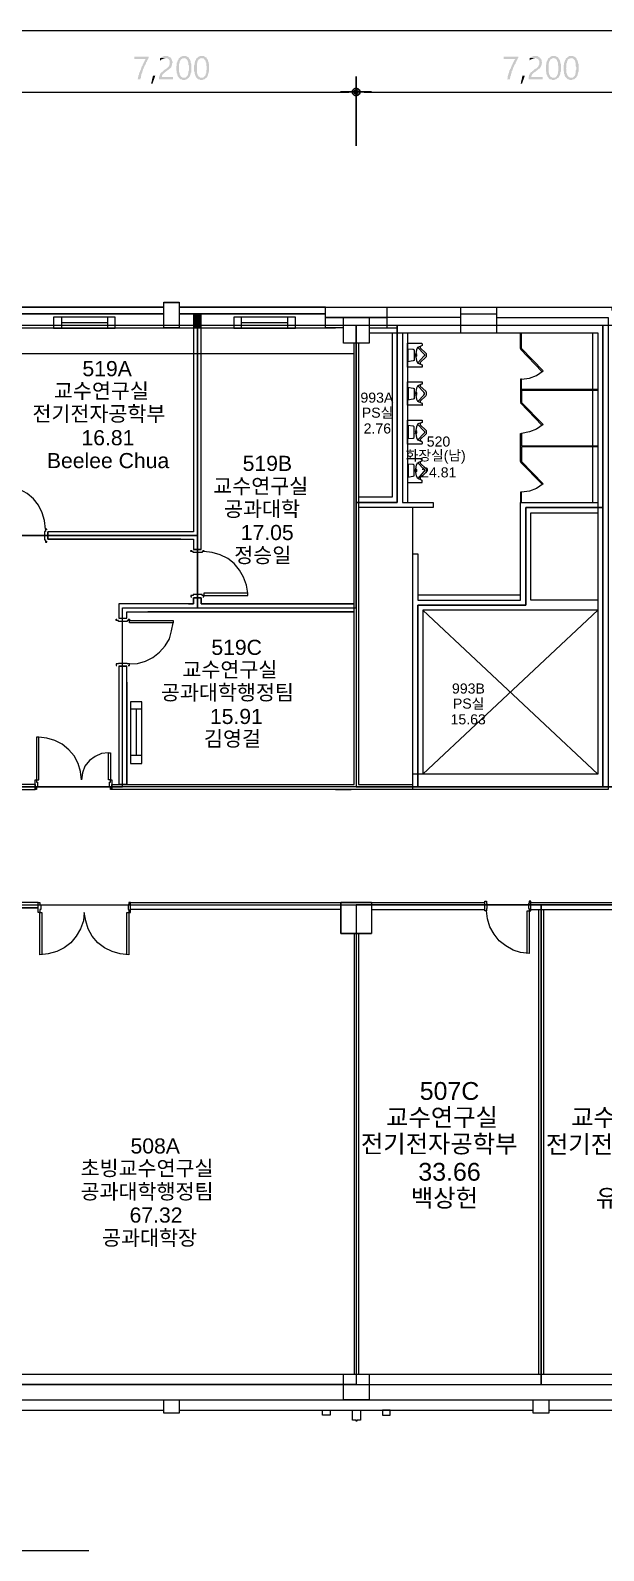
# Model space of a CAD drawing. Header units: millimetres. Extents: x -750 to 90970, y 12592 to 66109.
# Drawn here: x 55323 to 66490, y 13575 to 43213 of the extents above; entities that cross this region are included whole.
import ezdxf

# ---------------------------------------------------------------- set-up
doc = ezdxf.new("R2010")
doc.units = ezdxf.units.MM
for name, color, linetype in [('PDF_문자', 7, 'Continuous'), ('PDF_솔리드 채우기', 7, 'Continuous'), ('PDF_형상', 7, 'Continuous')]:
    doc.layers.add(name, color=color, linetype=linetype)
doc.styles.add('PDF 맑은고딕', font='Arial.ttf')

msp = doc.modelspace()

# ---------------------------------------------------------------- hatches: boundary and pattern name
at = {"layer": 'PDF_솔리드 채우기', "transparency": 33554559}
for points in [[(57628, 42703), (57346, 42703), (57346, 42658), (57574, 42658), (57574, 42658), (57565, 42648), (57555, 42639), (57546, 42621), (57546, 42612), (57537, 42603), (57528, 42585), (57528, 42576), (57519, 42567), (57519, 42557), (57510, 42548), (57510, 42530), (57501, 42521), (57492, 42512), (57492, 42503), (57492, 42503), (57483, 42485), (57483, 42476), (57474, 42466), (57474, 42448), (57464, 42439), (57464, 42430), (57455, 42412), (57455, 42403), (57446, 42394), (57446, 42385), (57437, 42366), (57437, 42366), (57437, 42348), (57428, 42339), (57428, 42330), (57428, 42312), (57419, 42303), (57419, 42293), (57419, 42275), (57410, 42266), (57410, 42257), (57464, 42257), (57464, 42266), (57464, 42275), (57474, 42284), (57474, 42293), (57474, 42303), (57474, 42321), (57483, 42330), (57483, 42339), (57483, 42357), (57492, 42366), (57492, 42375), (57501, 42394), (57501, 42403), (57510, 42421), (57510, 42430), (57519, 42439), (57519, 42448), (57519, 42457), (57528, 42466), (57528, 42485), (57537, 42494), (57537, 42503), (57546, 42512), (57546, 42521), (57555, 42539), (57565, 42548), (57565, 42557), (57574, 42567), (57574, 42585), (57583, 42594), (57592, 42603), (57592, 42612), (57601, 42630), (57610, 42639), (57610, 42648), (57619, 42667), (57628, 42676)], [(57965, 42712), (57956, 42712), (57947, 42712), (57929, 42712), (57920, 42712), (57910, 42703), (57901, 42703), (57883, 42694), (57874, 42694), (57865, 42685), (57856, 42676), (57956, 42676), (57965, 42676), (57974, 42667), (57992, 42667), (58001, 42658), (58011, 42658), (58020, 42648), (58020, 42639), (58029, 42630), (58038, 42621), (58038, 42612), (58038, 42603), (58038, 42585), (58038, 42576), (58038, 42557), (58038, 42548), (58029, 42539), (58029, 42530), (58020, 42521), (58020, 42512), (58011, 42503), (58001, 42494), (57992, 42485), (57983, 42476), (57974, 42466), (57965, 42466), (57956, 42457), (57938, 42448), (57929, 42439), (57920, 42430), (57910, 42421), (57901, 42412), (57892, 42403), (57883, 42403), (57874, 42394), (57865, 42385), (57856, 42375), (57847, 42357), (57847, 42348), (57838, 42339), (57838, 42339), (57838, 42330), (57838, 42321), (57828, 42303), (57828, 42293), (57828, 42275), (57828, 42257), (58102, 42257), (58102, 42303), (57883, 42303), (57883, 42303), (57883, 42321), (57883, 42330), (57892, 42339), (57892, 42348), (57901, 42357), (57910, 42366), (57920, 42375), (57920, 42375), (57929, 42385), (57938, 42385), (57938, 42394), (57956, 42403), (57965, 42412), (57974, 42421), (57992, 42430), (58001, 42439), (58011, 42448), (58020, 42457), (58029, 42466), (58038, 42466), (58047, 42476), (58056, 42485), (58065, 42494), (58065, 42503), (58065, 42503), (58074, 42521), (58074, 42530), (58083, 42539), (58083, 42548), (58083, 42567), (58092, 42576), (58092, 42594), (58092, 42594), (58092, 42603), (58083, 42621), (58083, 42630), (58083, 42639), (58074, 42648), (58065, 42658), (58065, 42667), (58056, 42676), (58056, 42685), (58047, 42685), (58029, 42694), (58020, 42703), (58011, 42703), (58001, 42712), (57983, 42712), (57974, 42712)], [(58320, 42712), (58320, 42712), (58302, 42712), (58293, 42712), (58284, 42712), (58265, 42703), (58256, 42703), (58247, 42694), (58238, 42685), (58229, 42676), (58220, 42676), (58320, 42676), (58320, 42676), (58329, 42667), (58329, 42667), (58338, 42667), (58347, 42667), (58356, 42658), (58366, 42658), (58366, 42648), (58375, 42639), (58375, 42639), (58384, 42630), (58384, 42621), (58393, 42603), (58393, 42594), (58402, 42585), (58402, 42576), (58402, 42557), (58402, 42539), (58411, 42530), (58411, 42512), (58411, 42494), (58411, 42476), (58411, 42466), (58411, 42448), (58411, 42430), (58402, 42412), (58402, 42403), (58402, 42385), (58402, 42375), (58393, 42366), (58393, 42348), (58384, 42339), (58384, 42330), (58375, 42321), (58375, 42321), (58366, 42312), (58356, 42303), (58356, 42303), (58347, 42293), (58338, 42293), (58329, 42293), (58320, 42293), (58311, 42293), (58402, 42284), (58411, 42293), (58420, 42312), (58420, 42312), (58429, 42321), (58429, 42330), (58438, 42339), (58438, 42348), (58447, 42366), (58447, 42375), (58447, 42385), (58457, 42394), (58457, 42412), (58457, 42421), (58457, 42439), (58457, 42448), (58457, 42466), (58457, 42485), (58457, 42494), (58457, 42512), (58457, 42530), (58457, 42548), (58457, 42557), (58447, 42576), (58447, 42585), (58447, 42594), (58447, 42612), (58438, 42621), (58438, 42630), (58429, 42639), (58429, 42648), (58420, 42658), (58411, 42667), (58411, 42676), (58402, 42685), (58393, 42685), (58393, 42694), (58384, 42694), (58375, 42703), (58366, 42703), (58356, 42712), (58347, 42712), (58338, 42712), (58329, 42712)], [(58666, 42712), (58657, 42712), (58648, 42712), (58639, 42712), (58620, 42712), (58611, 42703), (58602, 42703), (58593, 42694), (58584, 42685), (58575, 42676), (58566, 42676), (58657, 42676), (58657, 42676), (58666, 42667), (58675, 42667), (58684, 42667), (58693, 42667), (58702, 42658), (58702, 42658), (58711, 42648), (58721, 42639), (58721, 42639), (58730, 42630), (58730, 42621), (58739, 42603), (58739, 42594), (58748, 42585), (58748, 42576), (58748, 42557), (58748, 42539), (58748, 42530), (58757, 42512), (58757, 42494), (58757, 42476), (58757, 42466), (58757, 42448), (58748, 42430), (58748, 42412), (58748, 42403), (58748, 42385), (58748, 42375), (58739, 42366), (58739, 42348), (58730, 42339), (58730, 42330), (58721, 42321), (58721, 42321), (58711, 42312), (58702, 42303), (58702, 42303), (58693, 42293), (58684, 42293), (58675, 42293), (58666, 42293), (58657, 42293), (58748, 42284), (58757, 42293), (58766, 42312), (58766, 42312), (58775, 42321), (58775, 42330), (58784, 42339), (58784, 42348), (58784, 42366), (58793, 42375), (58793, 42385), (58793, 42394), (58802, 42412), (58802, 42421), (58802, 42439), (58802, 42448), (58802, 42466), (58802, 42485), (58802, 42494), (58802, 42512), (58802, 42530), (58802, 42548), (58802, 42557), (58793, 42576), (58793, 42585), (58793, 42594), (58784, 42612), (58784, 42621), (58784, 42630), (58775, 42639), (58775, 42648), (58766, 42658), (58757, 42667), (58757, 42676), (58748, 42685), (58739, 42685), (58730, 42694), (58730, 42694), (58721, 42703), (58711, 42703), (58702, 42712), (58693, 42712), (58684, 42712), (58675, 42712)], [(64828, 42703), (64546, 42703), (64546, 42658), (64774, 42658), (64774, 42658), (64765, 42648), (64755, 42639), (64746, 42621), (64746, 42612), (64737, 42603), (64728, 42585), (64728, 42576), (64719, 42567), (64719, 42557), (64710, 42548), (64701, 42530), (64701, 42521), (64692, 42512), (64692, 42503), (64692, 42503), (64683, 42485), (64683, 42476), (64674, 42466), (64664, 42448), (64664, 42439), (64655, 42430), (64655, 42412), (64646, 42403), (64646, 42394), (64646, 42385), (64637, 42366), (64637, 42366), (64637, 42348), (64628, 42339), (64628, 42330), (64619, 42312), (64619, 42303), (64619, 42293), (64619, 42275), (64610, 42266), (64610, 42257), (64664, 42257), (64664, 42266), (64664, 42275), (64664, 42284), (64674, 42293), (64674, 42303), (64674, 42321), (64683, 42330), (64683, 42339), (64683, 42357), (64692, 42366), (64692, 42375), (64701, 42394), (64701, 42403), (64701, 42421), (64710, 42430), (64719, 42439), (64719, 42448), (64719, 42457), (64728, 42466), (64728, 42485), (64737, 42494), (64737, 42503), (64746, 42512), (64746, 42521), (64755, 42539), (64755, 42548), (64765, 42557), (64774, 42567), (64774, 42585), (64783, 42594), (64792, 42603), (64792, 42612), (64801, 42630), (64810, 42639), (64810, 42648), (64819, 42667), (64828, 42676)], [(65156, 42712), (65156, 42712), (65147, 42712), (65129, 42712), (65120, 42712), (65110, 42703), (65092, 42703), (65083, 42694), (65074, 42694), (65065, 42685), (65056, 42676), (65156, 42676), (65165, 42676), (65174, 42667), (65183, 42667), (65201, 42658), (65211, 42658), (65220, 42648), (65220, 42639), (65229, 42630), (65238, 42621), (65238, 42612), (65238, 42603), (65238, 42585), (65238, 42576), (65238, 42557), (65238, 42548), (65229, 42539), (65229, 42530), (65220, 42521), (65220, 42512), (65211, 42503), (65201, 42494), (65192, 42485), (65183, 42476), (65174, 42466), (65165, 42466), (65147, 42457), (65138, 42448), (65129, 42439), (65120, 42430), (65110, 42421), (65092, 42412), (65092, 42403), (65083, 42403), (65074, 42394), (65065, 42385), (65056, 42375), (65047, 42357), (65047, 42348), (65038, 42339), (65038, 42339), (65038, 42330), (65038, 42321), (65028, 42303), (65028, 42293), (65028, 42275), (65028, 42257), (65302, 42257), (65302, 42303), (65083, 42303), (65083, 42303), (65083, 42321), (65083, 42330), (65092, 42339), (65092, 42348), (65101, 42357), (65110, 42366), (65120, 42375), (65120, 42375), (65129, 42385), (65129, 42385), (65138, 42394), (65156, 42403), (65165, 42412), (65174, 42421), (65192, 42430), (65201, 42439), (65211, 42448), (65220, 42457), (65229, 42466), (65238, 42466), (65247, 42476), (65256, 42485), (65256, 42494), (65265, 42503), (65265, 42503), (65274, 42521), (65274, 42530), (65283, 42539), (65283, 42548), (65283, 42567), (65292, 42576), (65292, 42594), (65292, 42594), (65283, 42603), (65283, 42621), (65283, 42630), (65283, 42639), (65274, 42648), (65265, 42658), (65265, 42667), (65256, 42676), (65247, 42685), (65238, 42685), (65229, 42694), (65220, 42703), (65211, 42703), (65201, 42712), (65183, 42712), (65174, 42712)], [(65520, 42712), (65520, 42712), (65502, 42712), (65493, 42712), (65484, 42712), (65465, 42703), (65456, 42703), (65447, 42694), (65438, 42685), (65429, 42676), (65420, 42676), (65511, 42676), (65520, 42676), (65520, 42667), (65529, 42667), (65538, 42667), (65547, 42667), (65556, 42658), (65566, 42658), (65566, 42648), (65575, 42639), (65575, 42639), (65584, 42630), (65584, 42621), (65593, 42603), (65593, 42594), (65602, 42585), (65602, 42576), (65602, 42557), (65602, 42539), (65602, 42530), (65611, 42512), (65611, 42494), (65611, 42476), (65611, 42466), (65611, 42448), (65611, 42430), (65602, 42412), (65602, 42403), (65602, 42385), (65602, 42375), (65593, 42366), (65593, 42348), (65584, 42339), (65584, 42330), (65575, 42321), (65575, 42321), (65566, 42312), (65556, 42303), (65556, 42303), (65547, 42293), (65538, 42293), (65529, 42293), (65520, 42293), (65511, 42293), (65602, 42284), (65611, 42293), (65620, 42312), (65620, 42312), (65629, 42321), (65629, 42330), (65638, 42339), (65638, 42348), (65647, 42366), (65647, 42375), (65647, 42385), (65647, 42394), (65657, 42412), (65657, 42421), (65657, 42439), (65657, 42448), (65657, 42466), (65657, 42485), (65657, 42494), (65657, 42512), (65657, 42530), (65657, 42548), (65657, 42557), (65647, 42576), (65647, 42585), (65647, 42594), (65638, 42612), (65638, 42621), (65638, 42630), (65629, 42639), (65629, 42648), (65620, 42658), (65611, 42667), (65611, 42676), (65602, 42685), (65593, 42685), (65593, 42694), (65584, 42694), (65575, 42703), (65566, 42703), (65556, 42712), (65547, 42712), (65538, 42712), (65529, 42712)], [(65866, 42712), (65857, 42712), (65848, 42712), (65839, 42712), (65820, 42712), (65811, 42703), (65802, 42703), (65793, 42694), (65784, 42685), (65775, 42676), (65766, 42676), (65857, 42676), (65857, 42676), (65866, 42667), (65875, 42667), (65884, 42667), (65893, 42667), (65902, 42658), (65902, 42658), (65911, 42648), (65921, 42639), (65921, 42639), (65930, 42630), (65930, 42621), (65939, 42603), (65939, 42594), (65939, 42585), (65948, 42576), (65948, 42557), (65948, 42539), (65948, 42530), (65948, 42512), (65957, 42494), (65957, 42476), (65957, 42466), (65957, 42448), (65948, 42430), (65948, 42412), (65948, 42403), (65948, 42385), (65939, 42375), (65939, 42366), (65939, 42348), (65930, 42339), (65930, 42330), (65921, 42321), (65921, 42321), (65911, 42312), (65902, 42303), (65902, 42303), (65893, 42293), (65884, 42293), (65875, 42293), (65866, 42293), (65857, 42293), (65948, 42284), (65957, 42293), (65966, 42312), (65966, 42312), (65975, 42321), (65975, 42330), (65984, 42339), (65984, 42348), (65984, 42366), (65993, 42375), (65993, 42385), (65993, 42394), (66002, 42412), (66002, 42421), (66002, 42439), (66002, 42448), (66002, 42466), (66002, 42485), (66002, 42494), (66002, 42512), (66002, 42530), (66002, 42548), (66002, 42557), (65993, 42576), (65993, 42585), (65993, 42594), (65984, 42612), (65984, 42621), (65975, 42630), (65975, 42639), (65966, 42648), (65966, 42658), (65957, 42667), (65957, 42676), (65948, 42685), (65939, 42685), (65930, 42694), (65930, 42694), (65921, 42703), (65911, 42703), (65902, 42712), (65893, 42712), (65884, 42712), (65875, 42712)], [(57856, 42676), (57847, 42667), (57847, 42621), (57847, 42621), (57856, 42630), (57865, 42639), (57874, 42648), (57892, 42648), (57901, 42658), (57910, 42658), (57920, 42667), (57929, 42667), (57947, 42667), (57956, 42676)], [(58220, 42676), (58211, 42667), (58211, 42648), (58202, 42648), (58202, 42639), (58193, 42630), (58193, 42621), (58193, 42612), (58183, 42603), (58183, 42594), (58174, 42585), (58174, 42567), (58174, 42557), (58174, 42548), (58174, 42530), (58165, 42512), (58165, 42503), (58165, 42485), (58165, 42476), (58165, 42457), (58165, 42448), (58165, 42430), (58174, 42421), (58174, 42403), (58174, 42394), (58174, 42375), (58183, 42366), (58183, 42357), (58183, 42348), (58193, 42330), (58193, 42321), (58202, 42312), (58202, 42303), (58211, 42303), (58211, 42293), (58220, 42284), (58229, 42275), (58238, 42266), (58247, 42257), (58256, 42257), (58275, 42257), (58284, 42248), (58293, 42248), (58311, 42248), (58311, 42248), (58320, 42248), (58338, 42248), (58347, 42257), (58356, 42257), (58366, 42257), (58375, 42266), (58384, 42275), (58393, 42284), (58402, 42284), (58311, 42293), (58311, 42293), (58302, 42293), (58293, 42293), (58284, 42293), (58275, 42303), (58265, 42303), (58265, 42312), (58256, 42312), (58247, 42321), (58247, 42330), (58238, 42339), (58238, 42348), (58229, 42357), (58229, 42366), (58229, 42385), (58220, 42394), (58220, 42412), (58220, 42421), (58220, 42439), (58220, 42457), (58220, 42476), (58220, 42485), (58220, 42503), (58220, 42521), (58220, 42530), (58220, 42548), (58220, 42567), (58229, 42576), (58229, 42585), (58229, 42603), (58238, 42612), (58238, 42621), (58247, 42630), (58247, 42639), (58256, 42648), (58265, 42648), (58265, 42658), (58275, 42658), (58284, 42667), (58293, 42667), (58302, 42667), (58311, 42667), (58320, 42676)], [(58566, 42676), (58557, 42667), (58548, 42648), (58548, 42648), (58548, 42639), (58538, 42630), (58538, 42621), (58529, 42612), (58529, 42603), (58529, 42594), (58520, 42585), (58520, 42567), (58520, 42557), (58520, 42548), (58511, 42530), (58511, 42512), (58511, 42503), (58511, 42485), (58511, 42476), (58511, 42457), (58511, 42448), (58511, 42430), (58511, 42421), (58520, 42403), (58520, 42394), (58520, 42375), (58520, 42366), (58529, 42357), (58529, 42348), (58538, 42330), (58538, 42321), (58548, 42312), (58548, 42303), (58548, 42303), (58557, 42293), (58566, 42284), (58575, 42275), (58584, 42266), (58593, 42257), (58602, 42257), (58620, 42257), (58630, 42248), (58639, 42248), (58657, 42248), (58657, 42248), (58666, 42248), (58675, 42248), (58693, 42257), (58702, 42257), (58711, 42257), (58721, 42266), (58730, 42275), (58739, 42284), (58748, 42284), (58657, 42293), (58657, 42293), (58648, 42293), (58639, 42293), (58630, 42293), (58620, 42303), (58611, 42303), (58611, 42312), (58602, 42312), (58593, 42321), (58593, 42330), (58584, 42339), (58584, 42348), (58575, 42357), (58575, 42366), (58566, 42385), (58566, 42394), (58566, 42412), (58566, 42421), (58566, 42439), (58566, 42457), (58566, 42476), (58566, 42485), (58566, 42503), (58566, 42521), (58566, 42530), (58566, 42548), (58566, 42567), (58575, 42576), (58575, 42585), (58575, 42603), (58584, 42612), (58584, 42621), (58593, 42630), (58593, 42639), (58602, 42648), (58611, 42648), (58611, 42658), (58620, 42658), (58630, 42667), (58639, 42667), (58648, 42667), (58648, 42667), (58657, 42676)], [(65056, 42676), (65047, 42667), (65047, 42621), (65047, 42621), (65056, 42630), (65065, 42639), (65074, 42648), (65083, 42648), (65101, 42658), (65110, 42658), (65120, 42667), (65129, 42667), (65138, 42667), (65156, 42676)], [(65420, 42676), (65411, 42667), (65402, 42648), (65402, 42648), (65402, 42639), (65393, 42630), (65393, 42621), (65383, 42612), (65383, 42603), (65383, 42594), (65374, 42585), (65374, 42567), (65374, 42557), (65374, 42548), (65365, 42530), (65365, 42512), (65365, 42503), (65365, 42485), (65365, 42476), (65365, 42457), (65365, 42448), (65365, 42430), (65365, 42421), (65374, 42403), (65374, 42394), (65374, 42375), (65374, 42366), (65383, 42357), (65383, 42348), (65393, 42330), (65393, 42321), (65402, 42312), (65402, 42303), (65411, 42303), (65411, 42293), (65420, 42284), (65429, 42275), (65438, 42266), (65447, 42257), (65456, 42257), (65475, 42257), (65484, 42248), (65493, 42248), (65511, 42248), (65511, 42248), (65520, 42248), (65529, 42248), (65547, 42257), (65556, 42257), (65566, 42257), (65575, 42266), (65584, 42275), (65593, 42284), (65602, 42284), (65511, 42293), (65511, 42293), (65502, 42293), (65493, 42293), (65484, 42293), (65475, 42303), (65465, 42303), (65465, 42312), (65456, 42312), (65447, 42321), (65447, 42330), (65438, 42339), (65438, 42348), (65429, 42357), (65429, 42366), (65429, 42385), (65420, 42394), (65420, 42412), (65420, 42421), (65420, 42439), (65420, 42457), (65420, 42476), (65420, 42485), (65420, 42503), (65420, 42521), (65420, 42530), (65420, 42548), (65420, 42567), (65429, 42576), (65429, 42585), (65429, 42603), (65438, 42612), (65438, 42621), (65447, 42630), (65447, 42639), (65456, 42648), (65465, 42648), (65465, 42658), (65475, 42658), (65484, 42667), (65493, 42667), (65502, 42667), (65502, 42667), (65511, 42676)], [(65766, 42676), (65757, 42667), (65748, 42648), (65748, 42648), (65748, 42639), (65738, 42630), (65738, 42621), (65729, 42612), (65729, 42603), (65729, 42594), (65720, 42585), (65720, 42567), (65720, 42557), (65720, 42548), (65711, 42530), (65711, 42512), (65711, 42503), (65711, 42485), (65711, 42476), (65711, 42457), (65711, 42448), (65711, 42430), (65711, 42421), (65720, 42403), (65720, 42394), (65720, 42375), (65720, 42366), (65729, 42357), (65729, 42348), (65729, 42330), (65738, 42321), (65738, 42312), (65748, 42303), (65748, 42303), (65757, 42293), (65766, 42284), (65775, 42275), (65784, 42266), (65793, 42257), (65802, 42257), (65811, 42257), (65830, 42248), (65839, 42248), (65857, 42248), (65857, 42248), (65866, 42248), (65875, 42248), (65893, 42257), (65902, 42257), (65911, 42257), (65921, 42266), (65930, 42275), (65939, 42284), (65948, 42284), (65857, 42293), (65857, 42293), (65848, 42293), (65839, 42293), (65830, 42293), (65820, 42303), (65811, 42303), (65802, 42312), (65802, 42312), (65793, 42321), (65793, 42330), (65784, 42339), (65784, 42348), (65775, 42357), (65775, 42366), (65766, 42385), (65766, 42394), (65766, 42412), (65766, 42421), (65766, 42439), (65766, 42457), (65757, 42476), (65766, 42485), (65766, 42503), (65766, 42521), (65766, 42530), (65766, 42548), (65766, 42567), (65775, 42576), (65775, 42585), (65775, 42603), (65784, 42612), (65784, 42621), (65793, 42630), (65793, 42639), (65802, 42648), (65802, 42648), (65811, 42658), (65820, 42658), (65830, 42667), (65839, 42667), (65839, 42667), (65848, 42667), (65857, 42676)]]:
    msp.add_hatch(color=256, dxfattribs=at).paths.add_polyline_path(points)

# ---------------------------------------------------------------- linework, layer by layer
at = {"layer": 'PDF_솔리드 채우기', "lineweight": 5, "transparency": 33554559}
for points in [[(57756, 42330), (57701, 42175), (57710, 42330), (57674, 42175)], [(64956, 42330), (64901, 42175), (64910, 42330), (64874, 42175)]]:
    msp.add_solid(points, dxfattribs=at)
at = {"layer": 'PDF_솔리드 채우기', "transparency": 33554559}
for points in [[(58502, 37688), (58648, 37688), (58648, 37688)], [(58502, 37688), (58502, 37415), (58648, 37415)], [(58502, 37688), (58648, 37688), (58648, 37415)], [(58502, 37415), (58648, 37415), (58648, 37415)]]:
    msp.add_solid(points, dxfattribs=at)
at = {"layer": 'PDF_형상', "lineweight": 5}
for points in [[(11424, 43213), (90324, 43213)], [(54624, 42011), (61524, 42011)], [(61824, 42011), (68724, 42011)], [(55070, 37415), (61069, 37415), (61069, 37815), (63700, 37815), (64410, 37815)], [(61424, 37415), (61069, 37415), (61069, 37815), (62270, 37815), (62644, 37815)], [(61925, 37314), (63700, 37314), (64410, 37314), (64410, 37615), (64410, 37815), (66649, 37815), (66649, 37751)], [(61925, 37415), (62270, 37415), (62270, 37815)], [(63700, 37815), (63700, 37615), (63700, 37314)], [(63700, 37688), (64410, 37688)], [(55926, 37624), (55926, 37405)], [(55926, 37515), (56827, 37515)], [(56827, 37624), (56827, 37405)], [(59431, 37624), (59431, 37405)], [(59431, 37515), (60332, 37515)], [(60332, 37624), (60332, 37405)], [(63700, 37615), (61269, 37615), (61069, 37615), (62270, 37615)], [(61069, 37415), (61269, 37415), (61069, 37415)], [(62270, 37415), (62471, 37415)], [(64410, 37615), (66576, 37615), (66576, 28412), (62771, 28412), (62771, 28713), (62771, 32108), (62771, 33009), (62771, 33910)], [(56909, 28412), (56909, 28512), (61633, 28512), (61633, 37114)], [(62571, 37314), (62571, 34010), (63172, 34010), (63172, 33910), (62571, 33910), (61715, 33910)], [(62371, 37314), (62371, 34110), (61715, 34110)], [(61715, 37114), (61715, 28512), (62771, 28512)], [(62671, 37314), (62671, 34010)], [(62871, 37032), (62862, 37032), (62844, 36987), (62826, 36878), (62844, 36777), (62862, 36732), (62871, 36723), (62953, 36696), (62953, 36686), (62953, 36659), (62953, 36650), (62944, 36650), (62671, 36650), (62671, 37114), (62944, 37114), (62953, 37105), (62953, 37078), (62953, 37069), (62871, 37032), (62990, 36905), (62999, 36896), (62999, 36878), (62999, 36868), (62990, 36859), (62871, 36732)], [(62926, 37060), (62917, 37041), (62917, 37023), (63026, 36923), (63035, 36914), (63035, 36878), (63035, 36850), (63026, 36841), (62917, 36741), (62917, 36714), (62926, 36705)], [(64410, 37314), (66376, 37314), (66376, 28713), (62971, 31908), (62971, 28713), (66376, 31908), (62971, 31908)], [(65292, 36559), (64874, 36996), (64892, 37014), (64874, 37014), (64874, 37314)], [(64892, 36413), (65047, 36432), (65183, 36486), (65311, 36577), (64892, 37014), (64892, 37314)], [(66276, 37314), (66276, 36213)], [(19080, 36914), (61633, 36914)], [(62671, 37005), (62780, 36996), (62798, 36987), (62798, 36969), (62798, 36878), (62798, 36796), (62798, 36777), (62780, 36768), (62671, 36750)], [(62680, 36750), (62680, 36878), (62680, 37005)], [(62826, 36841), (62853, 36868), (62853, 36896), (62826, 36914)], [(62826, 36859), (62835, 36878), (62826, 36905)], [(64892, 37014), (64874, 37014)], [(62962, 35940), (62953, 35940), (62953, 35904), (62944, 35904), (62671, 35904), (62671, 36359), (62944, 36359), (62953, 36359), (62953, 36322), (62871, 36286)], [(62671, 36259), (62780, 36240), (62798, 36231), (62798, 36213), (62798, 36131), (62798, 36049), (62798, 36031), (62780, 36022), (62671, 36004)], [(62680, 36259), (62680, 36131), (62680, 36004)], [(62826, 36095), (62853, 36113), (62853, 36149), (62826, 36168)], [(62926, 36313), (62917, 36295), (62917, 36277), (63026, 36177), (63035, 36158), (63035, 36131), (63035, 36104), (63026, 36086), (62917, 35986), (62917, 35967), (62926, 35949)], [(62953, 36322), (62962, 36322)], [(66376, 36213), (64892, 36213), (64892, 36413), (64874, 36413), (64874, 35958), (64892, 35958), (65311, 35530), (65183, 35439), (65047, 35385), (64892, 35357)], [(66376, 36195), (64892, 36195), (64892, 35958), (64874, 35949), (65292, 35512)], [(66276, 36195), (66276, 35112)], [(62826, 36113), (62835, 36131), (62826, 36149)], [(62953, 35940), (62871, 35976)], [(62953, 35904), (62962, 35904)], [(62671, 35257), (62780, 35266), (62798, 35276), (62798, 35294), (62798, 35385), (62798, 35467), (62798, 35485), (62780, 35494), (62671, 35512)], [(62680, 35512), (62680, 35385), (62680, 35257)], [(62826, 35348), (62853, 35367), (62853, 35394), (62826, 35412)], [(62826, 35357), (62835, 35385), (62826, 35403)], [(62871, 35530), (62990, 35403), (62999, 35394), (62999, 35385), (62999, 35367), (62990, 35357), (62871, 35230)], [(62926, 35558), (62917, 35549), (62917, 35521), (63026, 35421), (63035, 35412), (63035, 35385), (63035, 35348), (63026, 35339), (62917, 35239), (62917, 35221), (62926, 35203)], [(65292, 34365), (64874, 34793), (64892, 34811), (64874, 34811), (64874, 35357), (64892, 35357), (64892, 35112), (66376, 35112)], [(62953, 35157), (62962, 35157)], [(66376, 35093), (64892, 35093), (64892, 34811), (65311, 34374), (65183, 34283), (65047, 34229), (64892, 34211)], [(66276, 35093), (66276, 34010)], [(62953, 34820), (62953, 34857), (62944, 34857), (62671, 34857), (62671, 34402), (62944, 34402), (62953, 34402), (62953, 34411), (62953, 34438), (62871, 34475), (62862, 34484), (62844, 34529), (62826, 34629), (62844, 34738), (62862, 34784), (62871, 34784)], [(62671, 34502), (62780, 34520), (62798, 34529), (62798, 34547), (62798, 34629), (62798, 34711), (62798, 34738), (62780, 34748), (62671, 34757)], [(62680, 34757), (62680, 34629), (62680, 34502)], [(62962, 34820), (62953, 34820), (62871, 34784), (62990, 34657), (62999, 34638), (62999, 34629), (62999, 34620), (62990, 34611), (62871, 34475)], [(62926, 34811), (62917, 34793), (62917, 34775), (63026, 34675), (63035, 34666), (63035, 34629), (63035, 34602), (63026, 34593), (62917, 34493), (62917, 34465), (62926, 34456)], [(62826, 34593), (62853, 34620), (62853, 34647), (62826, 34666)], [(62826, 34611), (62835, 34629), (62826, 34657)], [(62953, 34438), (62962, 34438)], [(55617, 33491), (55598, 33655), (55553, 33810), (55480, 33956), (55380, 34083), (55262, 34183), (55116, 34265), (54970, 34320), (54807, 34347)], [(64892, 34010), (64892, 34211), (64874, 34211), (64874, 34010)], [(62771, 33009), (62871, 33009), (62871, 32108), (64874, 32108), (64874, 34010), (66376, 34010)], [(66376, 32108), (65074, 32108), (65074, 33810), (66376, 33810)], [(55644, 33473), (55644, 33491), (55617, 33491), (55617, 33446), (55598, 33446), (55598, 33282), (55617, 33282), (55617, 33237), (55644, 33237), (55644, 33255)], [(58684, 33073), (58702, 33073), (58702, 33055), (58666, 33055), (58666, 33036), (58493, 33036), (58493, 33055), (58447, 33055), (58447, 33073), (58466, 33073)], [(59558, 32244), (59531, 32399), (59476, 32554), (59394, 32690), (59294, 32818), (59167, 32918), (59021, 32991), (58866, 33036), (58702, 33055)], [(58402, 32035), (58502, 32035), (57046, 32035), (57046, 31753), (57200, 31753), (57200, 31880), (61633, 31880), (57610, 31880)], [(57046, 32035), (57046, 31753), (57200, 31753), (57200, 31880)], [(58684, 32172), (58702, 32172), (58702, 32199), (58666, 32199), (58666, 32217), (58493, 32217), (58493, 32199), (58447, 32199), (58447, 32172), (58466, 32172)], [(62871, 32208), (64874, 32208)], [(57228, 31735), (57255, 31735), (57255, 31707), (57210, 31707), (57210, 31689), (57037, 31689), (57037, 31707), (56991, 31707), (56991, 31735), (57009, 31735)], [(57255, 30861), (57410, 30870), (57565, 30915), (57710, 30988), (57838, 31088), (57947, 31216), (58029, 31352), (58074, 31507), (58102, 31662)], [(57228, 30834), (57255, 30834), (57255, 30861), (57210, 30861), (57210, 30870), (57037, 30870), (57037, 30861), (56991, 30861), (56991, 30834), (57009, 30834)], [(54433, 28512), (50010, 28512), (50010, 28412), (55416, 28412), (55416, 28512), (51903, 28512), (51748, 28512), (51748, 30815), (51903, 30815), (51748, 30815), (51903, 30815), (51903, 28512), (51748, 28512)], [(57200, 28512), (57046, 28512), (57200, 28512), (57200, 30506), (57200, 28512), (57046, 28512)], [(57492, 29978), (57273, 29978)], [(57382, 29978), (57382, 29077)], [(56845, 29131), (56709, 29113), (56581, 29059), (56472, 28977), (56381, 28867), (56336, 28740), (56317, 28603), (56299, 28767), (56254, 28922), (56172, 29068), (56072, 29186), (55944, 29295), (55799, 29368), (55644, 29414), (55489, 29432), (55444, 29432), (55444, 28603), (55489, 28603), (55489, 29432)], [(57492, 29077), (57273, 29077)], [(55416, 28512), (55416, 28412), (55416, 28512)], [(62771, 28412), (56909, 28412), (56909, 28503)], [(57610, 28512), (61624, 28512)], [(66376, 28713), (62771, 28713)], [(61570, 28412), (61269, 28412), (61570, 28412)], [(11479, 24116), (11479, 17016), (90269, 17016), (90269, 24416), (90570, 24416), (90570, 26310), (90470, 26310)], [(55471, 26109), (55471, 26210), (50073, 26210), (50073, 26109), (54169, 26109)], [(54470, 26164), (54470, 16816), (50874, 16816), (50874, 26164), (54470, 26164), (61670, 26164), (61670, 16816), (54470, 16816)], [(54770, 26109), (55471, 26109), (54770, 26109)], [(61369, 26073), (57273, 26073), (57273, 26210), (64173, 26210)], [(65074, 26210), (67768, 26210)], [(65220, 26210), (65374, 26210)], [(57200, 25190), (57200, 26018), (57237, 26018), (57237, 25190), (57073, 25208), (56918, 25254), (56764, 25327), (56636, 25427), (56527, 25554), (56445, 25700), (56399, 25855), (56372, 26018), (56354, 25855), (56299, 25700), (56217, 25554), (56108, 25427), (55981, 25327), (55835, 25254), (55671, 25208), (55507, 25190), (55507, 26018), (55544, 26018), (55544, 25190)], [(61970, 26073), (64173, 26073)], [(65001, 25217), (65001, 26046), (65038, 26046), (65038, 25217), (64874, 25236), (64728, 25281), (64582, 25363), (64455, 25463), (64355, 25591), (64273, 25736), (64227, 25891), (64209, 26046)], [(65074, 26073), (67768, 26073)], [(65220, 26073), (65220, 17016)], [(65320, 26073), (65320, 17016)], [(61633, 25609), (61633, 17016)], [(61715, 25609), (61715, 17016)], [(11479, 16515), (11880, 16515), (75469, 16515), (75824, 16515)], [(51020, 16315), (57920, 16315)], [(58220, 16315), (65120, 16315)], [(65420, 16315), (72320, 16315)], [(42764, 13575), (56463, 13575)]]:
    msp.add_lwpolyline(points, dxfattribs=at)
for points in [[(61670, 42312), (61670, 40965)], [(57920, 37815), (55070, 37815), (55070, 37415), (54725, 37415), (55070, 37415), (55070, 37815)], [(55070, 37688), (57920, 37688)], [(58648, 37688), (58502, 37688), (58502, 33437), (55662, 33437), (55662, 33291), (58256, 33291), (55662, 33291), (55662, 33437), (55662, 33291), (58502, 33291), (58502, 33091), (58648, 33091)], [(58147, 37915), (58156, 37915), (58220, 37915), (58220, 37415), (57920, 37415), (57920, 37915)], [(58147, 37906), (58156, 37906), (58220, 37906), (58220, 37415), (57920, 37415), (57920, 37906)], [(61069, 37815), (58220, 37815)], [(58220, 37688), (61069, 37688)], [(58502, 37688), (58648, 37688)], [(15229, 28512), (11079, 28512), (11079, 16816), (90470, 16816), (90470, 28512), (84917, 28512), (84917, 37460), (15229, 37460)], [(11079, 28512), (11079, 26164), (83024, 26164), (83024, 28512), (76325, 28512), (76325, 34010), (78873, 34010), (78873, 37460), (71874, 37460), (71874, 28467), (18279, 28467), (18279, 30515), (15229, 30515), (15229, 28512)], [(54470, 37460), (54470, 33364), (58575, 33364), (58575, 37460)], [(56973, 37405), (56973, 37624), (55771, 37624), (55771, 37405)], [(58575, 33364), (58575, 31953), (61670, 31953), (61670, 34010), (61670, 37460), (58575, 37460)], [(60486, 37405), (60486, 37624), (59285, 37624), (59285, 37405)], [(61424, 37615), (61925, 37615), (61925, 37114), (61424, 37114)], [(62471, 34010), (61670, 34010), (61670, 28467), (62871, 28467), (62871, 32008), (64974, 32008), (64974, 33910), (66476, 33910), (66476, 37460), (62471, 37460)], [(61670, 34010), (62471, 34010), (62471, 37460), (61670, 37460)], [(66476, 28467), (71874, 28467), (71874, 37460), (66476, 37460)], [(62990, 36158), (62871, 36286), (62862, 36277), (62844, 36240), (62826, 36131), (62844, 36022), (62862, 35986), (62871, 35976), (62990, 36104), (62999, 36122), (62999, 36131), (62999, 36140)], [(62844, 35485), (62826, 35385), (62844, 35276), (62862, 35230), (62871, 35230), (62953, 35194), (62953, 35185), (62953, 35157), (62944, 35148), (62671, 35148), (62671, 35612), (62944, 35612), (62953, 35612), (62953, 35603), (62953, 35576), (62953, 35567), (62871, 35540), (62862, 35530)], [(64974, 32008), (62871, 32008), (62871, 28467), (66476, 28467), (66476, 33910), (64974, 33910)], [(58575, 31953), (58575, 33364), (54470, 33364), (50374, 33364), (50374, 31953), (51821, 31953), (51821, 28467), (57119, 28467), (57119, 31953)], [(58648, 33091), (58502, 33091)], [(58648, 32035), (58648, 32153), (58502, 32153), (58502, 32035), (58502, 32153), (58648, 32153), (58648, 32035), (61633, 32035)], [(58702, 32199), (59558, 32199), (59558, 32244), (58702, 32244)], [(61670, 28467), (57119, 28467), (57119, 31953), (61670, 31953)], [(57255, 31707), (58102, 31707), (58102, 31662), (57255, 31662)], [(57200, 28512), (57200, 30815), (57046, 30815), (57046, 28512)], [(57046, 30815), (57200, 30815)], [(57273, 28922), (57492, 28922), (57492, 30124), (57273, 30124)], [(56845, 28603), (56845, 29131), (56882, 29131), (56882, 28603)], [(55416, 28603), (55444, 28603), (55444, 28558), (55462, 28558), (55462, 28458), (55444, 28458), (55444, 28412), (55416, 28412)], [(56909, 28603), (56909, 28412), (56882, 28412), (56882, 28458), (56864, 28458), (56864, 28558), (56882, 28558), (56882, 28603)], [(55471, 26018), (55471, 26210), (55507, 26210), (55507, 26164), (55526, 26164), (55526, 26073), (55507, 26073), (55507, 26018)], [(57273, 26018), (57273, 26210), (57237, 26210), (57237, 26164), (57228, 26164), (57228, 26073), (57237, 26073), (57237, 26018)], [(61369, 26210), (61369, 25609), (61970, 25609), (61369, 25609), (61369, 26210), (61970, 26210)], [(61369, 26210), (61970, 26210), (61970, 25609), (61369, 25609)], [(61670, 16816), (65274, 16816), (65274, 26164), (61670, 26164)], [(64173, 26046), (64173, 26237), (64209, 26237), (64209, 26191), (64218, 26191), (64218, 26091), (64209, 26091), (64209, 26046)], [(65074, 26046), (65074, 26237), (65038, 26237), (65038, 26191), (65028, 26191), (65028, 26091), (65038, 26091), (65038, 26046)], [(65274, 26164), (65274, 16816), (68870, 16816), (68870, 26164)], [(61424, 17016), (61925, 17016), (61925, 16515), (61424, 16515)], [(58220, 16252), (57920, 16252), (57920, 16515), (58220, 16515)], [(61014, 16315), (61160, 16315), (61160, 16215), (61014, 16215)], [(61679, 16097), (61670, 16097), (61670, 16115), (61597, 16115), (61597, 16315), (61752, 16315), (61752, 16115), (61679, 16115)], [(62334, 16315), (62179, 16315), (62179, 16215), (62334, 16215)], [(65420, 16252), (65120, 16252), (65120, 16515), (65420, 16515)]]:
    msp.add_lwpolyline(points, close=True, dxfattribs=at)
at = {"layer": 'PDF_형상', "lineweight": 25}
for points in [[(61968, 42012), (61367, 42012)], [(61594, 42012), (61604, 41976), (61631, 41948), (61667, 41939), (61704, 41948), (61731, 41976), (61749, 42012), (61731, 42048), (61704, 42076), (61667, 42085), (61631, 42076), (61604, 42048)], [(61749, 42012), (61731, 42048), (61704, 42076), (61667, 42085), (61631, 42076), (61604, 42048), (61594, 42012), (61604, 41976), (61631, 41948), (61667, 41939), (61704, 41948), (61731, 41976)], [(61631, 42012), (61640, 41985), (61667, 41976), (61695, 41985), (61704, 42012), (61695, 42039), (61667, 42048), (61640, 42039)], [(61704, 42012), (61695, 42039), (61667, 42048), (61640, 42039), (61631, 42012), (61640, 41985), (61667, 41976), (61695, 41985)]]:
    msp.add_lwpolyline(points, close=True, dxfattribs=at)

# ---------------------------------------------------------------- texts
at = {"layer": 'PDF_문자', "attachment_point": 4, "style": 'PDF 맑은고딕'}
for s, insert, char_height in [('519A', (56336, 36617), 294.9), ('교수연구실', (55780, 36171), 294.9), ('전기전자공학부', (55362, 35725), 294.9), ('993A', (61752, 36052), 196.6), ('PS실', (61779, 35751), 196.6), ('16.81', (56317, 35270), 294.9), ('2.76', (61815, 35451), 196.6), ('520', (63044, 35196), 196.6), ('Beelee Chua', (55644, 34824), 294.92), ('화장실(남)', (62634, 34896), 196.6), ('519B', (59458, 34770), 294.9), ('24.81', (62935, 34595), 196.6), ('교수연구실', (58884, 34314), 294.9), ('공과대학', (59094, 33868), 294.9), ('17.05', (59421, 33422), 294.9), ('정승일', (59294, 32967), 294.9), ('519C', (58848, 31183), 294.9), ('교수연구실', (58283, 30737), 294.9), ('공과대학행정팀', (57865, 30291), 294.9), ('993B', (63536, 30381), 196.6), ('15.91', (58820, 29836), 294.9), ('PS실', (63554, 30080), 196.6), ('15.63', (63508, 29780), 196.6), ('김영걸', (58703, 29390), 294.9), ('507C', (62908, 22534), 347.3), ('교수연구실', (62252, 22005), 347.3), ('교수연구실', (65857, 22005), 347.3), ('전기전자공학부', (61761, 21487), 347.3), ('전기전자공학부', (65366, 21477), 347.3), ('508A', (57273, 21462), 294.9), ('초빙교수연구실', (56299, 21016), 294.9), ('33.66', (62881, 20958), 347.3), ('공과대학행정팀', (56299, 20561), 294.9), ('백상헌', (62735, 20431), 347.3), ('유현용', (66339, 20431), 347.3), ('67.32', (57255, 20115), 294.9), ('공과대학장', (56718, 19660), 294.9)]:
    msp.add_mtext(s, dxfattribs=dict(at, insert=insert, char_height=char_height))

doc.saveas('drawing.dxf')
